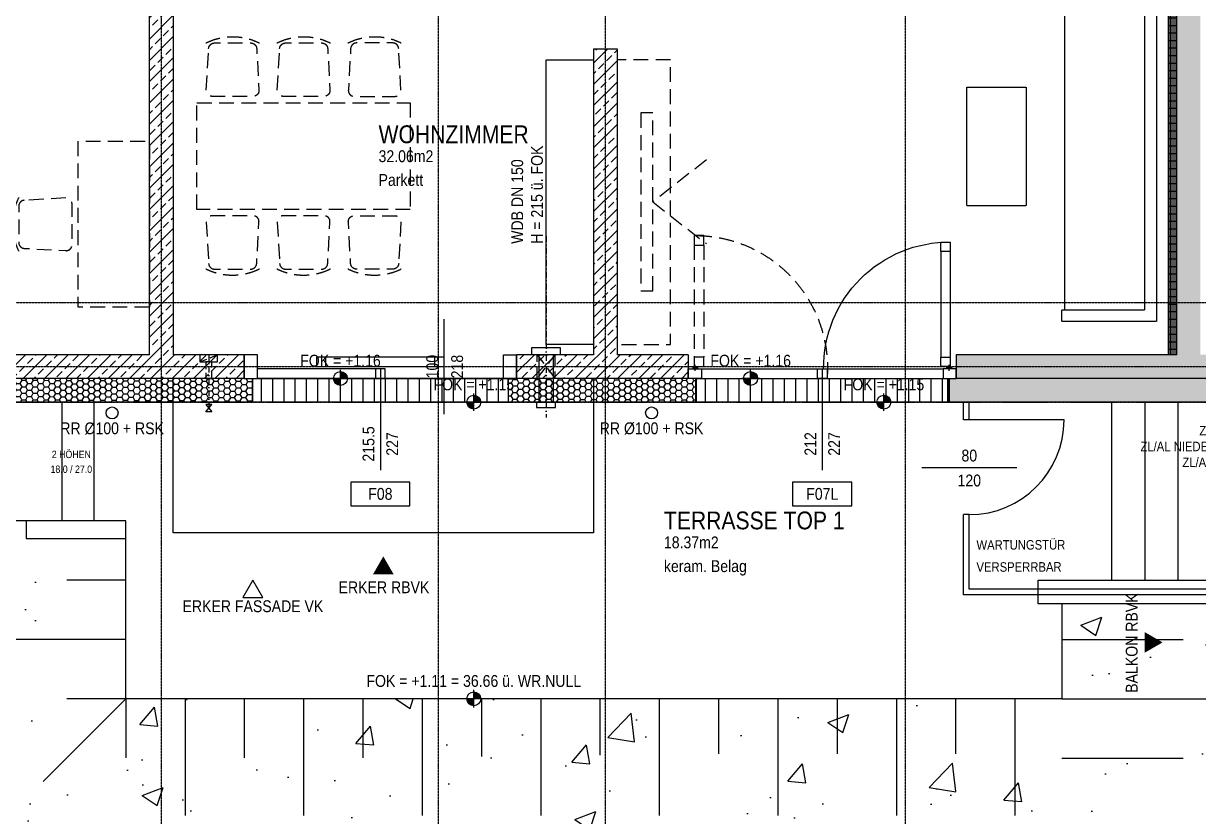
# Model space of a CAD drawing. Header units: millimetres. Extents: x -5498 to 144064, y 340 to 109563.
# Drawn here: x 37359 to 47270, y 31669 to 38354 of the extents above; entities that cross this region are included whole.
import ezdxf
from ezdxf.enums import TextEntityAlignment as Align

# ---------------------------------------------------------------- set-up
doc = ezdxf.new("R2010")
doc.units = ezdxf.units.MM
for name, pattern in [('HIDDEN', [0.375, 0.25, -0.125]), ('HIDDEN2', [0.1875, 0.125, -0.0625]), ('STRICHLINIE', [0.75, 0.5, -0.25]), ('STRICHPUNKT', [1, 0.5, -0.25, 0, -0.25])]:
    doc.linetypes.add(name, pattern=pattern)
for name, color, linetype in [('00-TXT---------M0', 8, 'Continuous'), ('00_HLP-G00-LEG-M0', 6, 'Continuous'), ('01-BFL-G00-LEG-M0', 251, 'Continuous'), ('01-SYM-G00-Leg-M0', 251, 'Continuous'), ('01-TXT---------M0', 251, 'Continuous'), ('01-TXT---------PP', 1, 'Continuous'), ('01-TXT-G00-LEG-M0', 1, 'Continuous'), ('02-ANS-G00-LEG-M0', 251, 'Continuous'), ('02-ANS-G00-LEG-Rigol', 251, 'Continuous'), ('02-AXO-G00-LEG-M0', 251, 'STRICHPUNKT'), ('02-FIL-G00-LEG-GK', 251, 'Continuous'), ('02-FIL-G00-LEG-GRÜN', 251, 'Continuous'), ('02-FIL-G00-LEG-LILA', 251, 'Continuous'), ('02-FIL-G00-Leg-STB', 251, 'Continuous'), ('02-TWA---------M0', 251, 'Continuous'), ('02-TWA-G00-LEG-M0', 251, 'Continuous'), ('02-WDA---------M0', 251, 'Continuous'), ('02-WDA-G00-LEG-M0', 251, 'Continuous'), ('02-ZWA-G00-LEG-M0', 251, 'Continuous'), ('03-SYM-G00-LEG-M0', 251, 'Continuous'), ('04-HLP---------M0', 251, 'HIDDEN2'), ('04-STO---------M0', 251, 'Continuous'), ('04-STO-G00-LEG-M0', 251, 'Continuous'), ('04-SYM---------EP', 251, 'Continuous'), ('04-SYM-G00-LEG-EP', 251, 'Continuous'), ('04-TXT---------EP', 251, 'Continuous'), ('04-TXT-G00-Leg-M0', 251, 'Continuous'), ('04-TXT-G00-LEG-POS', 8, 'Continuous'), ('05-SYM---------M0', 251, 'Continuous'), ('05-TXT---------PP', 8, 'Continuous'), ('05-TXT--------M0', 251, 'Continuous'), ('05-TXT-G00-LEG-M0', 251, 'Continuous'), ('06-SYM-G00-LEG-M0', 251, 'Continuous'), ('06-TXT-G00-LEG-M0', 251, 'Continuous'), ('07-SAN---------M0', 251, 'Continuous'), ('07-SAN-G00-LEG-M0', 251, 'Continuous'), ('07-TXT-G00-LEG-M0', 251, 'Continuous'), ('07_MOB-G00-LEG-M0', 6, 'HIDDEN2'), ('09-NAT-G00-LEG-PP', 251, 'Continuous'), ('09-WEG_G00-LEG-M0', 251, 'Continuous')]:
    doc.layers.add(name, color=color, linetype=linetype)
doc.layers.add('04_HLP---------M0', color=251, linetype='HIDDEN2', plot=False)
doc.styles.add('ARIAL', font='arial.ttf', dxfattribs={"width": 0.85})
pattern_1 = [(44.70755, (-20078.77, 18756.93), (-89.34302, 90.25976), []), (44.70755, (-19988.97, 18756.47), (-89.34302, 90.25976), [63.5, -31.75])]
pattern_2 = [(359.70755, (-20078.772, 18756.93), (47.764726, 27.252854), [31.75, -63.5]), (119.70755, (-20078.772, 18756.93), (-47.484027, 27.739039), [31.75, -63.5]), (59.70755, (-20078.772, 18756.93), (0.280699, 54.991893), [-63.5, 31.75])]

# ---------------------------------------------------------------- blocks, each defined once
blk = doc.blocks.new('01-SQM')
at = {"layer": '01-TXT---------M0', "color": 1, "style": 'ARIAL', "width": 0.85}
blk.add_attdef('ROOM', (0, 0), '', height=0.15, dxfattribs=at)
blk.add_attdef('AREA', text='', height=0.1, dxfattribs=at).set_placement((0, -0.06), align=Align.TOP_LEFT)
at = {"layer": '01-TXT---------PP', "color": 1, "style": 'ARIAL', "width": 0.85}
blk.add_attdef('NR', text='', height=0.15, dxfattribs=at).set_placement((-0.1173, 0), align=Align.RIGHT)
blk.add_attdef('FLOOR', text='', height=0.1, dxfattribs=at).set_placement((0, -0.26), align=Align.TOP_LEFT)
blk = doc.blocks.new('04-TXT')
blk.add_line((0, 0), (0.8529, 0))
at = {"layer": '04-TXT---------EP', "color": 8, "style": 'ARIAL', "width": 0.85}
blk.add_attdef('WIDTH', text='', height=0.1, dxfattribs=at).set_placement((0.6322, 0.05), align=Align.CENTER)
blk.add_attdef('HEIGHT', text='', height=0.1, dxfattribs=at).set_placement((0.6322, -0.05), align=Align.TOP_CENTER)
blk = doc.blocks.new('03-rar')
blk.add_circle((0, 0), 0.05)
at = {"layer": '01-TXT---------M0', "color": 8, "style": 'ARIAL', "width": 0.85}
blk.add_attdef('RR', text='', height=0.1, dxfattribs=at).set_placement((0, 0.1), align=Align.CENTER)
blk = doc.blocks.new('06-TXT')
at = {"color": 8, "style": 'ARIAL', "width": 0.85}
blk.add_attdef('STAIR', text='', height=0.1, dxfattribs=at).set_placement((0.009, 0.046), align=Align.CENTER)
blk.add_attdef('STG', text='', height=0.1, dxfattribs=at).set_placement((0.009, -0.054), align=Align.TOP_CENTER)
blk = doc.blocks.new('01-HK1')
for p, q in [((-0.0005, -0.0742), (-0.0005, 0.0742)), ((0.0737, 0), (-0.0747, 0))]:
    blk.add_line(p, q)
blk.add_circle((-0.0005, 0), 0.0586)
for points in [[(-0.0005, 0.0586), (0.0409, 0.0414), (-0.0005, 0)], [(-0.0005, 0), (0.0581, 0), (0.0409, 0.0414)], [(-0.0591, 0), (-0.0419, -0.0414), (-0.0005, 0)], [(-0.0419, -0.0414), (-0.0005, -0.0586), (-0.0005, 0)]]:
    blk.add_solid(points)
at = {"layer": '01-TXT---------M0', "color": 8, "style": 'ARIAL', "width": 0.85}
blk.add_attdef('HEIGHT', text='', height=0.1, dxfattribs=at).set_placement((0, 0.2), align=Align.TOP_CENTER)
blk = doc.blocks.new('05-TXT')
at = {"layer": '05-TXT--------M0'}
blk.add_line((-0.4, 0), (0.4, 0), dxfattribs=at)
at = {"layer": '05-TXT--------M0', "color": 8, "style": 'ARIAL', "width": 0.85}
blk.add_attdef('BREITE', text='', height=0.1, dxfattribs=at).set_placement((0, 0.05), align=Align.CENTER)
blk.add_attdef('HÖHE', text='', height=0.1, rotation=360, dxfattribs=at).set_placement((0, -0.06), align=Align.TOP_CENTER)
blk = doc.blocks.new('möbel_schreibtisch')
at = {"flags": 128}
blk.add_lwpolyline([(0, -0.1), (-0.6, -0.1), (-0.6, 1.3), (0, 1.3)], close=True, dxfattribs=at)
blk.add_lwpolyline([(-1.056, 0.8021, 0.39805), (-1.1032, 0.7521), (-1.1032, 0.4467, 0.39805), (-1.056, 0.3968), (-0.706, 0.3774, 0.430564), (-0.6532, 0.4273), (-0.6532, 0.7716, 0.430564), (-0.706, 0.8215)], format="xyb", close=True, dxfattribs=at)
blk.add_arc((-0.6532, 0.5994), 0.5031, 153.43495, 206.56505)
blk = doc.blocks.new('WANDLÜFER')
at = {"layer": '02-TWA---------M0', "linetype": 'HIDDEN2', "ltscale": 0.75}
for points in [[(0.075, 0), (0.075, -0.2), (-0.075, -0.2), (-0.075, 0), (0.075, 0)], [(-0.075, 0), (0.075, -0.2)], [(0.075, 0), (-0.075, -0.2)]]:
    blk.add_lwpolyline(points, dxfattribs=at)
at = {"layer": '07-SAN---------M0', "linetype": 'STRICHPUNKT', "ltscale": 0.1}
blk.add_lwpolyline([(0, 1), (0, -0.53)], dxfattribs=at)
at = {"layer": '07-SAN---------M0'}
for points in [[(0, 0), (-0.12, 0), (-0.12, 0.06), (0.12, 0.06), (0.12, 0)], [(0.08, -0.4), (-0.08, -0.4), (-0.08, -0.445), (0.08, -0.445)]]:
    blk.add_lwpolyline(points, close=True, dxfattribs=at)
for points in [[(-0.06, 0), (-0.06, -0.4)], [(0.06, 0), (0.06, -0.4)]]:
    blk.add_lwpolyline(points, dxfattribs=at)
blk = doc.blocks.new('01-HK3')
blk.add_lwpolyline([(0, 0), (0.0423, 0.0732), (-0.0423, 0.0732)], close=True)
at = {"color": 0, "style": 'ARIAL', "width": 0.85}
blk.add_attdef('HEIGHT', text='', height=0.05, dxfattribs=at).set_placement((0, 0.35), align=Align.TOP_CENTER)
blk = doc.blocks.new('01-hk4')
blk.add_lwpolyline([(0, 0, 0, 0.270625, 0), (0, 0.234375, 0.270625, 0.270625, 0)], format="xyseb")
at = {"layer": '00-TXT---------M0', "color": 8, "style": 'ARIAL', "width": 0.85}
blk.add_attdef('HEIGHT', text='', height=0.1, dxfattribs=at).set_placement((0, 0.35), align=Align.CENTER)
blk = doc.blocks.new('türachse&qualität')
at = {"layer": '05-SYM---------M0'}
blk.add_line((-0.4, 0), (-0.4, 0), dxfattribs=at)
at = {"layer": '05-TXT---------PP'}
blk.add_lwpolyline([(-0.5, -0.25), (-0.5, 0.25), (-0.7, 0.25), (-0.7, -0.25)], close=True, dxfattribs=at)
at = {"layer": '05-TXT---------PP', "color": 8, "style": 'ARIAL', "text_generation_flag": 6, "width": 0.85}
blk.add_attdef('POS.NR.', text='', height=0.1, rotation=270, dxfattribs=at).set_placement((-0.6529, -0.0112), align=Align.TOP_CENTER)
blk = doc.blocks.new('FENSTER_214')
at = {"layer": '02-WDA---------M0'}
for points in [[(-2.2, 0), (-2.2, 0.2)], [(-0.06, 0), (-0.06, 0.2)]]:
    blk.add_lwpolyline(points, dxfattribs=at)
at = {"layer": '04-HLP---------M0'}
for points in [[(-0.034, -0.09), (-0.084, -0.09)], [(-0.059, -0.065), (-0.059, -0.115)]]:
    blk.add_lwpolyline(points, dxfattribs=at)
at = {"layer": '04-HLP---------M0', "linetype": 'Continuous'}
for points in [[(-0.13, -0.1), (-0.13, -0.18), (-0.05, -0.18), (-0.05, -0.1)], [(-0.13, -1.07), (-0.13, -1.15), (-0.05, -1.15), (-0.05, -1.07)]]:
    blk.add_lwpolyline(points, close=True, dxfattribs=at)
for points in [[(-0.13, -1.07), (-0.13, -0.18)], [(-0.05, -1.07), (-0.05, -0.18)]]:
    blk.add_lwpolyline(points, dxfattribs=at)
blk.add_arc((-0.059, -0.09), 1.06, 179.48381, 270.46457, dxfattribs=at)
at = {"layer": '04-STO---------M0'}
for points in [[(-1.09, 0), (-1.17, 0), (-1.17, -0.08), (-1.09, -0.08)], [(-0.11, 0), (0, 0), (0, -0.08), (-0.11, -0.08)], [(-2.15, 0), (-2.26, 0), (-2.26, -0.08), (-2.15, -0.08)]]:
    blk.add_lwpolyline(points, close=True, dxfattribs=at)
at = {"layer": '04-SYM---------EP'}
for p, q in [((-2.15, 0), (-0.11, 0)), ((-2.15, -0.08), (-0.11, -0.08))]:
    blk.add_line(p, q, dxfattribs=at)
at = {"layer": '04_HLP---------M0'}
for points in [[(-2.226, -0.09), (-2.176, -0.09)], [(-2.201, -0.065), (-2.201, -0.115)], [(-2.21, -1.1245), (-2.21, -0.18)], [(-2.13, -1.1245), (-2.13, -0.18)]]:
    blk.add_lwpolyline(points, dxfattribs=at)
for points in [[(-2.13, -0.1), (-2.13, -0.18), (-2.21, -0.18), (-2.21, -0.1)], [(-2.13, -1.1245), (-2.13, -1.2045), (-2.21, -1.2045), (-2.21, -1.1245)]]:
    blk.add_lwpolyline(points, close=True, dxfattribs=at)
blk.add_arc((-2.201, -0.09), 1.1146, 270.82182, 4.63131, dxfattribs=at)
blk = doc.blocks.new('07_Kemper-ventil')
at = {"layer": '02-TWA---------M0', "linetype": 'HIDDEN2', "ltscale": 0.5}
for points in [[(-0.075, 0), (-0.075, -0.06), (0.075, -0.06), (0.075, 0), (-0.075, 0)], [(-0.025, -0.06), (-0.025, -0.2), (0.025, -0.2), (0.025, -0.06)]]:
    blk.add_lwpolyline(points, close=True, dxfattribs=at)
blk.add_lwpolyline([(-0.075, -0.06), (0.075, 0)], dxfattribs=at)
at = {"layer": '07-SAN---------M0', "linetype": 'STRICHPUNKT', "ltscale": 0.1}
blk.add_lwpolyline([(0, 0), (0, -0.48)], dxfattribs=at)
at = {"layer": '07-SAN---------M0'}
for points in [[(0.025, -0.42), (-0.025, -0.42), (0, -0.45), (0.025, -0.42)], [(0.025, -0.48), (-0.025, -0.48), (0, -0.45), (0.025, -0.48)]]:
    blk.add_lwpolyline(points, close=True, dxfattribs=at)
blk = doc.blocks.new('TV-240')
at = {"flags": 128}
blk.add_lwpolyline([(0, -2.4), (0, 0), (0.45, 0), (0.45, -2.4)], close=True, dxfattribs=at)
blk.add_lwpolyline([(0.3, -0.4508), (0.3, -1.9508), (0.2, -1.9508), (0.2, -0.4508)], close=True)
blk.add_lwpolyline([(0.7536, -1.5544), (0.3, -1.2008), (0.7536, -0.8472)])
blk = doc.blocks.new('möbel_tisch_gross')
blk.add_lwpolyline([(-0.45, 0.9), (-0.45, -0.9), (0.45, -0.9), (0.45, 0.9)], close=True)
at = {"flags": 128}
for points in [[(-0.906, 0.8009, 0.39805), (-0.9532, 0.751), (-0.9532, 0.4456, 0.39805), (-0.906, 0.3957), (-0.556, 0.3762, 0.430564), (-0.5032, 0.4262), (-0.5032, 0.7704, 0.430564), (-0.556, 0.8204)], [(0.906, 0.8009, -0.39805), (0.9532, 0.751), (0.9532, 0.4456, -0.39805), (0.906, 0.3957), (0.556, 0.3762, -0.430564), (0.5032, 0.4262), (0.5032, 0.7704, -0.430564), (0.556, 0.8204)], [(-0.906, 0.2021, 0.39805), (-0.9532, 0.1521), (-0.9532, -0.1533, 0.39805), (-0.906, -0.2032), (-0.556, -0.2226, 0.430564), (-0.5032, -0.1727), (-0.5032, 0.1716, 0.430564), (-0.556, 0.2215)], [(0.906, 0.2021, -0.39805), (0.9532, 0.1521), (0.9532, -0.1533, -0.39805), (0.906, -0.2032), (0.556, -0.2226, -0.430564), (0.5032, -0.1727), (0.5032, 0.1716, -0.430564), (0.556, 0.2215)], [(-0.906, -0.8021, -0.39805), (-0.9532, -0.7521), (-0.9532, -0.4467, -0.39805), (-0.906, -0.3968), (-0.556, -0.3774, -0.430564), (-0.5032, -0.4273), (-0.5032, -0.7716, -0.430564), (-0.556, -0.8215)], [(0.906, -0.8021, 0.39805), (0.9532, -0.7521), (0.9532, -0.4467, 0.39805), (0.906, -0.3968), (0.556, -0.3774, 0.430564), (0.5032, -0.4273), (0.5032, -0.7716, 0.430564), (0.556, -0.8215)]]:
    blk.add_lwpolyline(points, format="xyb", close=True, dxfattribs=at)
for centre, start, end in [((-0.5032, 0.5983), 153.43495, 206.56505), ((0.5032, 0.5983), 333.43495, 26.56505), ((-0.5032, -0.0006), 153.43495, 206.56505), ((0.5032, -0.0006), 333.43495, 26.56505), ((-0.5032, -0.5994), 153.43495, 206.56505), ((0.5032, -0.5994), 333.43495, 26.56505)]:
    blk.add_arc(centre, 0.5031, start, end)

msp = doc.modelspace()

# ---------------------------------------------------------------- hatches: boundary and pattern name
at = {"layer": '02-ANS-G00-LEG-Rigol'}
h = msp.add_hatch(dxfattribs=at)
h.set_pattern_fill('ANSI31', color=256, scale=30, angle=512.33899, style=0)
h.set_pattern_definition([(270, (11934.28, 105252.93), (95.25, -3e-08), [])])
h.paths.add_polyline_path([(41446.9, 35361.4), (41446.9, 35161.4), (39291.9, 35161.4), (39291.9, 35361.4)])
h = msp.add_hatch(dxfattribs=at)
h.set_pattern_fill('ANSI31', color=256, scale=30, angle=512.33899, style=0)
h.set_pattern_definition([(270, (15679.28, 105252.93), (95.25, -3e-08), [])])
h.paths.add_polyline_path([(45156.9, 35361.4), (45156.9, 35161.4), (43036.9, 35161.4), (43036.9, 35361.4)])
at = {"layer": '02-FIL-G00-LEG-GK'}
h = msp.add_hatch(dxfattribs=at)
h.set_pattern_fill('GRATE', color=256, scale=20, angle=197.04654, style=0)
h.set_pattern_definition([(90, (-23245.729, -3508.606), (-15.875, 9e-10), []), (180, (-23245.73, -3508.606), (-4e-09, -63.5), [])])
h.paths.add_polyline_path([(47086.9, 39511.4), (46816.9, 39511.4), (46816.9, 39441.4), (47016.9, 39441.4), (47016.9, 35561.4), (47086.9, 35561.4)])
at = {"layer": '02-FIL-G00-LEG-GRÜN'}
h = msp.add_hatch(dxfattribs=at)
h.set_pattern_fill('AR-CONC', color=256, scale=10, angle=107.33899, style=0)
h.set_pattern_definition([(50, (-20078.8, 18757), (1821.847, -159.39), [190.5, -2095.5]), (355, (-20078.8, 18757), (-352.43, 1910.566), [152.4, -1676.4]), (100.451, (-19927, 18743.6), (1469.425, 1751.167), [161.9, -1780.9]), (46.1842, (-20078.8, 19265), (2710.79, -420.42), [285.75, -3143.25]), (96.6356, (-19853, 19230), (2374.04, 2474.26), [242.85, -2671.35]), (351.184, (-20078.8, 19265), (2374.05, 2474.25), [228.6, -2514.6]), (21, (-19824.8, 19138), (1516.15, -1022.655), [190.5, -2095.5]), (326, (-19824.8, 19138), (618.02, 1841.88), [152.4, -1676.4]), (71.4514, (-19698.4, 19052.7), (2134.165, 819.23), [161.9, -1780.9]), (37.5, (-20078.8, 18756.9), (30.886, 845.5504), [0, -1656.08, 0, -1701.8, 0, -1682.75]), (7.5, (-20078.8, 18756.9), (668.197, 1001.806), [0, -970.28, 0, -1617.98, 0, -641.35]), (327.5, (-20645.2, 18756.9), (1355.906, -57.2874), [0, -635, 0, -1981.2, 0, -2628.9]), (317.5, (-20899.2, 18756.9), (1481.292, 254.265), [0, -825.5, 0, -1315.72, 0, -1866.9])])
h.paths.add_polyline_path([(49016.9, 33461.4), (46116.9, 33461.4), (46116.9, 32661.4), (38221.9, 32661.4), (38221.9, 34161.4), (34613.2, 34161.4), (34613.7, 33844.1), (34597.3, 32181.1), (34582.2, 31433.7), (34563.9, 31412), (34561.1, 30770.3), (34561.2, 29368), (34578, 29333), (34578.3, 27809.5), (34578.6, 26941.9), (37935.6, 26921.8), (39729.2, 26914.4), (40774.1, 26888.6), (42790.7, 26842.8), (44504, 26824.2), (45280.2, 26811.8), (45968.2, 26799.8), (46132.3, 26796.8), (46167.8, 26783), (46792.8, 26753), (46821.4, 26722.5), (46818.6, 26663.9), (49016.9, 26636.8)])
at = {"layer": '02-FIL-G00-LEG-LILA'}
h = msp.add_hatch(dxfattribs=at)
h.set_pattern_fill('HONEY', color=256, scale=10, angle=107.04654, style=0)
h.set_pattern_definition(pattern_2)
h.paths.add_polyline_path([(39281.9, 35361.4), (39221.9, 35361.4), (37166.9, 35361.4), (37106.9, 35361.4), (37106.9, 35161.4), (39281.9, 35161.4)])
h = msp.add_hatch(dxfattribs=at)
h.set_pattern_fill('HONEY', color=256, scale=10, angle=107.04654, style=0)
h.set_pattern_definition(pattern_2)
h.paths.add_polyline_path([(43026.9, 35361.4), (42966.9, 35361.4), (41516.9, 35361.4), (41456.9, 35361.4), (41456.9, 35161.4), (43026.9, 35161.4)])
h = msp.add_hatch(dxfattribs=at)
h.set_pattern_fill('HONEY', color=256, scale=10, angle=107.04654, style=0)
h.set_pattern_definition(pattern_2)
h.paths.add_polyline_path([(49616.9, 35361.4), (45226.9, 35361.4), (45166.9, 35361.4), (45166.9, 35161.4), (46116.9, 35161.4), (49416.9, 35161.4), (49416.9, 34971.4), (49616.9, 34971.4), (49616.9, 35031.4), (49616.9, 35031.4)])
at = {"layer": '02-FIL-G00-Leg-STB'}
h = msp.add_hatch(dxfattribs=at)
h.set_pattern_fill('ANSI33', color=256, scale=20, angle=107.04654, style=0)
h.set_pattern_definition(pattern_1)
h.paths.add_polyline_path([(59916.9, 39711.4), (47086.9, 39711.4), (47016.9, 39711.4), (47016.9, 40211.4), (46816.9, 40211.4), (46816.9, 39511.4), (47086.9, 39511.4), (47086.9, 35561.4), (45226.9, 35561.4), (45226.9, 35361.4), (49616.9, 35361.4), (49616.9, 35561.4), (47286.9, 35561.4), (47286.9, 39511.4), (59916.9, 39511.4)])
h = msp.add_hatch(dxfattribs=at)
h.set_pattern_fill('ANSI33', color=256, scale=20, angle=107.04654, style=0)
h.set_pattern_definition([(45, (-23245.73, -3508.6), (-89.80256, 89.80256), []), (45, (-23155.93, -3508.6), (-89.80256, 89.80256), [63.5, -31.75])])
h.paths.add_polyline_path([(38621.9, 39696.4), (38421.9, 39696.4), (38421.9, 35561.4), (37166.9, 35561.4), (37166.9, 35361.4), (39221.9, 35361.4), (39221.9, 35561.4), (38621.9, 35561.4)])
h = msp.add_hatch(dxfattribs=at)
h.set_pattern_fill('ANSI33', color=256, scale=20, angle=107.04654, style=0)
h.set_pattern_definition(pattern_1)
h.paths.add_polyline_path([(42366.9, 38136.4), (42166.9, 38136.4), (42166.9, 35561.4), (41516.9, 35561.4), (41516.9, 35361.4), (42966.9, 35361.4), (42966.9, 35561.4), (42366.9, 35561.4)])
h = msp.add_hatch(dxfattribs=at)
h.set_pattern_fill('ANSI33', color=256, scale=20, angle=107.04654, style=0)
h.set_pattern_definition(pattern_1)
h.paths.add_polyline_path([(42366.9, 38136.4), (42166.9, 38136.4), (42166.9, 35561.4), (41516.9, 35561.4), (41516.9, 35361.4), (42966.9, 35361.4), (42966.9, 35561.4), (42366.9, 35561.4)])

# ---------------------------------------------------------------- linework, layer by layer
at = {"layer": '00_HLP-G00-LEG-M0', "linetype": 'HIDDEN'}
msp.add_lwpolyline([(42166.9, 35361.4), (42166.9, 34061.4), (38621.9, 34061.4), (38621.9, 35361.4)], dxfattribs=at)
at = {"layer": '01-BFL-G00-LEG-M0', "linetype": 'STRICHLINIE'}
msp.add_lwpolyline([(19214.1, 24035.9), (19244.5, 35161.4), (49416.9, 35161.4), (49416.9, 26386.7), (49325.1, 14523.8)], dxfattribs=at)
at = {"layer": '02-ANS-G00-LEG-M0'}
for points in [[(45286.9, 35011.4), (45286.9, 35161.3)], [(45336.9, 35011.4), (45336.9, 35161.3)], [(45336.9, 35011.4), (45286.9, 35011.4)], [(46136.9, 35011.4), (45336.9, 35011.4)], [(48166.9, 26647.3), (48166.9, 33536.4), (45286.9, 33536.4), (45286.9, 34213.4)], [(45336.9, 34213.4), (45286.9, 34213.4)], [(48216.9, 26646.7), (48216.9, 33586.4), (45336.9, 33586.4), (45336.9, 34213.4)]]:
    msp.add_lwpolyline(points, dxfattribs=at)
msp.add_arc((45336.9, 35013.4), 800, 269.99925, 359.85782, dxfattribs=at)
at = {"layer": '02-ANS-G00-LEG-Rigol'}
for points in [[(41446.9, 35361.4), (41446.9, 35161.4), (39291.9, 35161.4), (39291.9, 35361.4)], [(45156.9, 35361.4), (45156.9, 35161.4), (43036.9, 35161.4), (43036.9, 35361.4)]]:
    msp.add_lwpolyline(points, close=True, dxfattribs=at)
at = {"layer": '02-AXO-G00-LEG-M0'}
for points in [[(38521.9, 58815.1), (38521.9, 23887.7)], [(40856.9, 58815.1), (40856.9, 23887.7)], [(42266.9, 58815.1), (42266.9, 23887.7)], [(44796.9, 58815.1), (44796.9, 23887.7)], [(31654.3, 36001.4), (65266.9, 36001.4)], [(31654.3, 35461.4), (65266.9, 35461.4)]]:
    msp.add_lwpolyline(points, dxfattribs=at)
at = {"layer": '02-TWA-G00-LEG-M0'}
for p, q in [((38421.9, 35561.4), (38421.9, 39696.4)), ((38621.9, 39696.4), (38621.9, 35561.4)), ((47086.9, 35561.4), (47086.9, 39511.4)), ((42166.9, 38141.4), (42166.9, 35561.4)), ((42366.9, 38141.4), (42366.9, 35561.4)), ((38421.9, 35561.4), (37166.9, 35561.4)), ((39221.9, 35561.4), (38621.9, 35561.4)), ((42166.9, 35561.4), (41516.9, 35561.4)), ((42966.9, 35561.4), (42366.9, 35561.4)), ((47086.9, 35561.4), (45226.9, 35561.4)), ((39221.9, 35361.4), (37166.9, 35361.4)), ((42966.9, 35361.4), (41516.9, 35361.4)), ((49616.9, 35361.4), (45226.9, 35361.4))]:
    msp.add_line(p, q, dxfattribs=at)
for points in [[(42166.9, 38141.4), (42366.9, 38141.4)], [(39221.9, 35361.4), (39221.9, 35561.4)], [(41516.9, 35361.4), (41516.9, 35561.4)], [(42966.9, 35561.4), (42966.9, 35361.4)], [(45226.9, 35561.4), (45226.9, 35361.4)]]:
    msp.add_lwpolyline(points, dxfattribs=at)
at = {"layer": '02-WDA-G00-LEG-M0'}
for p, q in [((39291.9, 35161.4), (37096.9, 35161.4)), ((43036.9, 35161.4), (41446.9, 35161.4)), ((49416.9, 35161.4), (45156.9, 35161.4))]:
    msp.add_line(p, q, dxfattribs=at)
for points in [[(39291.9, 35361.4), (39291.9, 35161.4)], [(41446.9, 35361.4), (41446.9, 35161.4)], [(43036.9, 35161.4), (43036.9, 35361.4)], [(45156.9, 35161.4), (45156.9, 35361.4)]]:
    msp.add_lwpolyline(points, dxfattribs=at)
at = {"layer": '02-ZWA-G00-LEG-M0'}
msp.add_line((47016.9, 39441.4), (47016.9, 35561.4), dxfattribs=at)
at = {"layer": '04-STO-G00-LEG-M0'}
for points in [[(39331.9, 35361.4), (39331.9, 35561.4), (39221.9, 35561.4), (39221.9, 35361.4), (39331.9, 35361.4)], [(41406.9, 35361.4), (41406.9, 35561.4), (41516.9, 35561.4), (41516.9, 35361.4), (41406.9, 35361.4)]]:
    msp.add_lwpolyline(points, dxfattribs=at)
for points in [[(39909.4, 35541.4), (39829.4, 35541.4), (39829.4, 35461.4), (39909.4, 35461.4)], [(40906.9, 35541.4), (40826.9, 35541.4), (40826.9, 35461.4), (40906.9, 35461.4)], [(40409.4, 35441.4), (40329.4, 35441.4), (40329.4, 35361.4), (40409.4, 35361.4)]]:
    msp.add_lwpolyline(points, close=True, dxfattribs=at)
at = {"layer": '04-SYM-G00-LEG-EP'}
for points in [[(40826.9, 35541.4), (39909.4, 35541.4)], [(40329.4, 35441.4), (39331.9, 35441.4)], [(39909.4, 35461.4), (40826.9, 35461.4)], [(41406.9, 35361.4), (39331.9, 35361.4)]]:
    msp.add_lwpolyline(points, dxfattribs=at)
at = {"layer": '06-SYM-G00-LEG-M0'}
for points in [[(37681.9, 35161.4), (37681.9, 34161.4)], [(37951.9, 35161.4), (37951.9, 34161.4)], [(46816.9, 35161.4), (46816.9, 33661.4)], [(47096.9, 35161.4), (47096.9, 33661.4)]]:
    msp.add_lwpolyline(points, dxfattribs=at)
for points in [[(37681.9, 34661.4, 0, 0, 0), (37832.6, 34661.4, 50, 0, 0), (37947.6, 34661.4, 0, 0, 0)], [(48216.9, 34411.4, 0, 0, 0), (46786.9, 34411.4, 100, 0, 0), (46536.9, 34411.4, 0, 0, 0)]]:
    msp.add_lwpolyline(points, format="xyseb", dxfattribs=at)
at = {"layer": '07_MOB-G00-LEG-M0'}
for points in [[(46916.9, 39341.4), (46916.9, 35841.4), (46116.9, 35841.4), (46116.9, 35941.4), (46816.9, 35941.4), (46816.9, 39241.4), (44716.9, 39241.4), (44716.9, 39341.4), (46916.9, 39341.4)], [(46141.9, 35941.4), (46141.9, 38441.4), (44741.9, 38441.4), (44741.9, 39241.4)]]:
    msp.add_lwpolyline(points, dxfattribs=at)
for points in [[(42166.9, 35648.9), (41766.9, 35648.9), (41766.9, 38048.9), (42166.9, 38048.9)], [(45816.9, 37816.4), (45816.9, 36816.4), (45316.9, 36816.4), (45316.9, 37816.4), (45816.9, 37816.4)]]:
    msp.add_lwpolyline(points, close=True, dxfattribs=at)
at = {"layer": '09-NAT-G00-LEG-PP'}
for points in [[(38221.9, 33661.4), (37723.7, 33661.4)], [(38221.9, 33161.4), (37286.9, 33161.4)], [(46116.9, 33161.4), (47141.9, 33161.4)], [(38221.9, 32661.4), (37525.4, 31964.9)], [(38221.9, 32661.4), (37723.7, 32661.4)], [(38221.9, 32661.4), (38221.9, 32163.2)], [(38721.9, 32661.4), (38721.9, 31676.4)], [(39221.9, 32661.4), (39221.9, 32163.2)], [(39721.9, 32661.4), (39721.9, 31676.4)], [(40221.9, 32661.4), (40221.9, 32163.2)], [(40721.9, 32661.4), (40721.9, 31676.4)], [(41221.9, 32661.4), (41221.9, 32174.6)], [(41721.9, 32661.4), (41721.9, 31676.4)], [(42221.9, 32661.4), (42221.9, 32185.9)], [(42721.9, 32661.4), (42721.9, 31676.4)], [(43221.9, 32661.4), (43221.9, 32197.3)], [(43721.9, 32661.4), (43721.9, 31676.4)], [(44221.9, 32661.4), (44221.9, 32197.3)], [(44721.9, 32661.4), (44721.9, 31676.4)], [(45221.9, 32661.4), (45221.9, 32197.3)], [(45721.9, 32661.4), (45721.9, 31676.4)], [(46116.9, 32661.4), (48166.9, 32661.4)], [(46116.9, 32161.4), (47141.9, 32161.4)]]:
    msp.add_lwpolyline(points, dxfattribs=at)
at = {"layer": '09-WEG_G00-LEG-M0'}
for p, q in [((38222.9, 34161.4), (34612.5, 34161.4)), ((38221.9, 32661.4), (38221.9, 34161.4)), ((46116.9, 32661.4), (38221.9, 32661.4)), ((46116.9, 32661.4), (46116.9, 32661.4))]:
    msp.add_line(p, q, dxfattribs=at)
for points in [[(46536.9, 35161.4), (46536.9, 33661.4)], [(46116.9, 33661.4), (47856.9, 33661.4), (49416.9, 33661.4), (49416.9, 33461.4), (46116.9, 33461.4), (45916.9, 33461.4), (45916.9, 33661.4), (46116.9, 33661.4)], [(46116.9, 33461.4), (46116.9, 32661.4)]]:
    msp.add_lwpolyline(points, dxfattribs=at)
msp.add_lwpolyline([(37681.9, 34161.4), (37381.9, 34161.4), (37381.9, 34011.4), (38221.9, 34011.4), (38222.9, 34161.4)], close=True, dxfattribs=at)

# ---------------------------------------------------------------- block references
at = {"layer": '01-SYM-G00-Leg-M0', "xscale": 999.9999999999995, "yscale": 999.9999999999995, "zscale": 999.9999999999995, "rotation": 4.12721824252e-05}
for p, values in [((40033, 35361.4), {'HEIGHT': 'FOK = +1.16'}), ((43492.8, 35361.4), {'HEIGHT': 'FOK = +1.16'}), ((41157.5, 35161.4), {'HEIGHT': 'FOK = +1.15'}), ((44617.2, 35161.4), {'HEIGHT': 'FOK = +1.15'}), ((41157.5, 32661.4), {'HEIGHT': 'FOK = +1.11 = 36.66 ü. WR.NULL'})]:
    msp.add_blockref('01-HK1', p, dxfattribs=at).add_auto_attribs(values)
at = {"layer": '01-SYM-G00-Leg-M0'}
ref = msp.add_blockref('01-hk4', (40394.4, 33861.4), dxfattribs=dict(at, xscale=-640.0000004352167, yscale=640.0000004059355, zscale=640.0000004327273, rotation=179.9999921167075))
ref.add_attrib('HEIGHT', 'ERKER RBVK', dxfattribs={"layer": '00-TXT---------M0', "color": 8, "extrusion": (0, 0, -1), "height": 100, "rotation": 180.00001, "style": 'ARIAL', "text_generation_flag": 4, "width": 0.85}).set_placement((-40400.1, 33651.1), align=Align.TOP_CENTER)
ref = msp.add_blockref('01-HK3', (39294.4, 33661.4), dxfattribs=dict(at, xscale=2000, yscale=2000, zscale=2000, rotation=179.9999999929895))
ref.add_attrib('HEIGHT', 'ERKER FASSADE VK', dxfattribs={"layer": '0', "color": 0, "height": 100, "rotation": 180, "style": 'ARIAL', "text_generation_flag": 6, "width": 0.85}).set_placement((39294.4, 33361.4), align=Align.BOTTOM_CENTER)
ref = msp.add_blockref('01-hk4', (46967, 33136.4), dxfattribs=dict(at, xscale=-640.0000004352165, yscale=640.0000004059355, zscale=640.0000004327273, rotation=89.99999211369177))
ref.add_attrib('HEIGHT', 'BALKON RBVK', dxfattribs={"layer": '00-TXT---------M0', "color": 8, "extrusion": (0, 0, -1), "height": 100, "rotation": 270.00001, "style": 'ARIAL', "text_generation_flag": 2, "width": 0.85}).set_placement((-46756.8, 33130.7), align=Align.CENTER)
at = {"layer": '01-TXT-G00-LEG-M0', "xscale": 999.9999999999995, "yscale": 999.9999999999995, "zscale": 999.9999999999995, "rotation": 359.9999999917097}
for p, values in [((40354.3, 37345), {'ROOM': 'WOHNZIMMER', 'AREA': '32.06m2', 'FLOOR': 'Parkett'}), ((42761.2, 34089.6), {'ROOM': 'TERRASSE TOP 1', 'AREA': '18.37m2', 'FLOOR': 'keram. Belag'})]:
    msp.add_blockref('01-SQM', p, dxfattribs=at).add_auto_attribs(values)
at = {"layer": '03-SYM-G00-LEG-M0'}
ref = msp.add_blockref('03-rar', (38106.9, 35071.4), dxfattribs=dict(at, xscale=999.9999999999995, yscale=999.9999999999995, zscale=999.9999999999995, rotation=359.9999999966134))
ref.add_attrib('RR', 'RR %%c100 + RSK', dxfattribs={"layer": '01-TXT---------M0', "color": 8, "height": 100, "rotation": 360, "style": 'ARIAL', "width": 0.85}).set_placement((38106.9, 34891.4), align=Align.CENTER)
ref = msp.add_blockref('03-rar', (42656.9, 35071.4), dxfattribs=dict(at, xscale=999.9999999999995, yscale=999.9999999999995, zscale=999.9999999999995, rotation=359.9999999966134))
ref.add_attrib('RR', 'RR %%c100 + RSK', dxfattribs={"layer": '01-TXT---------M0', "color": 8, "height": 100, "rotation": 360, "style": 'ARIAL', "width": 0.85}).set_placement((42656.9, 34891.4), align=Align.CENTER)
at = {"layer": '04-SYM-G00-LEG-EP', "xscale": -999.9999999999995, "yscale": 999.9999999999995, "zscale": 999.9999999999995, "rotation": 180.0000000036244}
msp.add_blockref('FENSTER_214', (45226.9, 35361.4), dxfattribs=at)
at = {"layer": '04-TXT-G00-Leg-M0', "xscale": 999.9999999999995, "yscale": 999.9999999999995, "zscale": 999.9999999999995, "rotation": 89.9999993073272}
msp.add_blockref('05-TXT', (40906.9, 35461.4), dxfattribs=at).add_auto_attribs({'BREITE': '100', 'HÖHE': '218'})
at = {"layer": '04-TXT-G00-Leg-M0'}
ref = msp.add_blockref('04-TXT', (40369.4, 35441.4), dxfattribs=dict(at, xscale=-999.9999999999995, yscale=999.9999999999995, zscale=999.9999999999995, rotation=90.00000003535969))
ref.add_attrib('WIDTH', '215.5', dxfattribs={"layer": '04-TXT---------EP', "color": 8, "extrusion": (0, 0, -1), "height": 100, "rotation": 270, "style": 'ARIAL', "text_generation_flag": 2, "width": 0.85}).set_placement((-40319.4, 34809.2), align=Align.CENTER)
ref.add_attrib('HEIGHT', '227', dxfattribs={"layer": '04-TXT---------EP', "color": 8, "extrusion": (0, 0, -1), "height": 100, "rotation": 270, "style": 'ARIAL', "text_generation_flag": 2, "width": 0.85}).set_placement((-40419.4, 34809.2), align=Align.TOP_CENTER)
ref = msp.add_blockref('04-TXT', (44096.9, 35441.4), dxfattribs=dict(at, xscale=-999.9999999999995, yscale=999.9999999999995, zscale=999.9999999999995, rotation=90.00000003535969))
ref.add_attrib('WIDTH', '212', dxfattribs={"layer": '04-TXT---------EP', "color": 8, "extrusion": (0, 0, -1), "height": 100, "rotation": 270, "style": 'ARIAL', "text_generation_flag": 2, "width": 0.85}).set_placement((-44046.9, 34809.2), align=Align.CENTER)
ref.add_attrib('HEIGHT', '227', dxfattribs={"layer": '04-TXT---------EP', "color": 8, "extrusion": (0, 0, -1), "height": 100, "rotation": 270, "style": 'ARIAL', "text_generation_flag": 2, "width": 0.85}).set_placement((-44146.9, 34809.2), align=Align.TOP_CENTER)
at = {"layer": '04-TXT-G00-LEG-POS'}
ref = msp.add_blockref('türachse&qualität', (40369.4, 34988.4), dxfattribs=dict(at, xscale=999.9999999999995, yscale=999.9999999999995, zscale=999.9999999999995, rotation=89.99999634612293))
ref.add_attrib('POS.NR.', 'F08', dxfattribs={"layer": '05-TXT---------PP', "color": 8, "height": 100, "rotation": 360, "style": 'ARIAL', "width": 0.85}).set_placement((40369.4, 34388.4), align=Align.MIDDLE_CENTER)
ref = msp.add_blockref('türachse&qualität', (44096.9, 34988.4), dxfattribs=dict(at, xscale=999.9999999999995, yscale=999.9999999999995, zscale=999.9999999999995, rotation=89.99999634612293))
ref.add_attrib('POS.NR.', 'F07L', dxfattribs={"layer": '05-TXT---------PP', "color": 8, "height": 100, "rotation": 360, "style": 'ARIAL', "width": 0.85}).set_placement((44096.9, 34388.4), align=Align.MIDDLE_CENTER)
at = {"layer": '05-TXT-G00-LEG-M0', "xscale": 999.9999999999995, "yscale": 999.9999999999995, "zscale": 999.9999999999995, "rotation": 359.9999999966134}
msp.add_blockref('05-TXT', (45336.9, 34611.4), dxfattribs=at).add_auto_attribs({'BREITE': '80', 'HÖHE': '120'})
at = {"layer": '06-TXT-G00-LEG-M0', "xscale": 624.9999999916957, "yscale": 624.9999999689431, "zscale": 624.9999999999998, "rotation": 359.9961438172254}
msp.add_blockref('06-TXT', (37757.2, 34661.4), dxfattribs=at).add_auto_attribs({'STAIR': '2 HÖHEN', 'STG': '18.0 / 27.0'})
at = {"layer": '07-SAN-G00-LEG-M0', "xscale": 999.9999999999995, "yscale": 999.9999999999995, "zscale": 999.9999999999995}
for name, p, rotation in [('WANDLÜFER', (41766.9, 35561.4), 1.75830591e-08), ('07_Kemper-ventil', (38921.9, 35561.4), 359.9999999966134)]:
    msp.add_blockref(name, p, dxfattribs=dict(at, rotation=rotation))
at = {"layer": '07_MOB-G00-LEG-M0', "yscale": 999.9999999999995, "zscale": 999.9999999999995}
for name, p, xscale, rotation in [('möbel_tisch_gross', (39721.9, 37236.4), -999.9999999999995, 89.99999992136323), ('TV-240', (42366.9, 35648.9), -999.9999999999995, 180.0000000103131), ('möbel_schreibtisch', (38421.9, 36061.4), 999.9999999999995, 1.57245974e-08)]:
    msp.add_blockref(name, p, dxfattribs=dict(at, xscale=xscale, rotation=rotation))

# ---------------------------------------------------------------- texts
at = {"layer": '05-TXT-G00-LEG-M0', "style": 'ARIAL', "width": 0.85}
for s, p in [('WARTUNGSTÜR', (45397.7, 33893.8)), ('VERSPERRBAR', (45397.7, 33707.6))]:
    msp.add_text(s, height=80, rotation=0.1423, dxfattribs=at).set_placement(p, align=Align.BOTTOM_LEFT)
at = {"layer": '07-SAN-G00-LEG-M0', "insert": (41741.9, 36496.4), "char_height": 100, "width": 1538, "attachment_point": 7, "rotation": 90, "style": 'ARIAL'}
msp.add_mtext('WDB DN 150\\PH = 215 ü. FOK', dxfattribs=at)
at = {"layer": '07-TXT-G00-LEG-M0', "insert": (47936.9, 34961.4), "char_height": 80, "width": 2873, "attachment_point": 3, "rotation": 360, "style": 'ARIAL'}
msp.add_mtext('ZL ER (KG -02)\\PZL/AL NIEDERSP. (KG-02)\\PZL/AL ER (KG -01)', dxfattribs=at)

doc.saveas('drawing.dxf')
